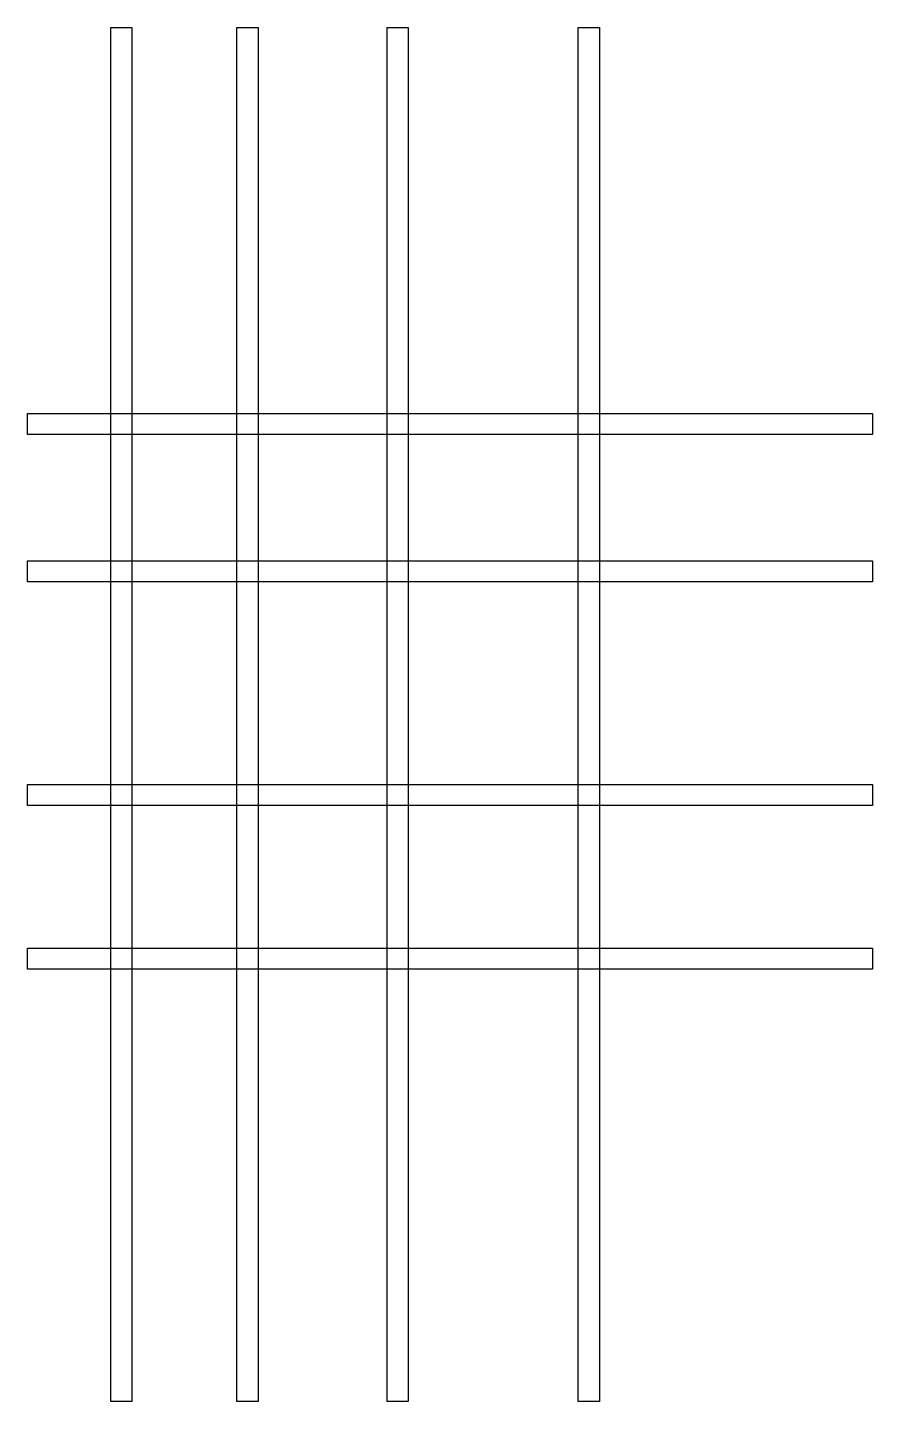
# Model space of a CAD drawing. Header units: millimetres. Extents: x 7429 to 9429, y -2389 to 865.
import ezdxf

# ---------------------------------------------------------------- set-up
doc = ezdxf.new("R2010")
doc.units = ezdxf.units.MM

msp = doc.modelspace()

# ---------------------------------------------------------------- linework, layer by layer
for points in [[(7625.9, 864.9), (7675.9, 864.9), (7675.9, -2389.1), (7625.9, -2389.1)], [(7924.7, 864.9), (7974.7, 864.9), (7974.7, -2389.1), (7924.7, -2389.1)], [(8280.2, 864.9), (8330.2, 864.9), (8330.2, -2389.1), (8280.2, -2389.1)], [(8732.5, 864.9), (8782.5, 864.9), (8782.5, -2389.1), (8732.5, -2389.1)], [(7428.9, -49), (9428.9, -49), (9428.9, -99), (7428.9, -99)], [(7428.9, -398), (9428.9, -398), (9428.9, -448), (7428.9, -448)], [(7428.9, -927.8), (9428.9, -927.8), (9428.9, -977.8), (7428.9, -977.8)], [(7428.9, -1315.5), (9428.9, -1315.5), (9428.9, -1365.5), (7428.9, -1365.5)]]:
    msp.add_lwpolyline(points, close=True)

doc.saveas('drawing.dxf')
